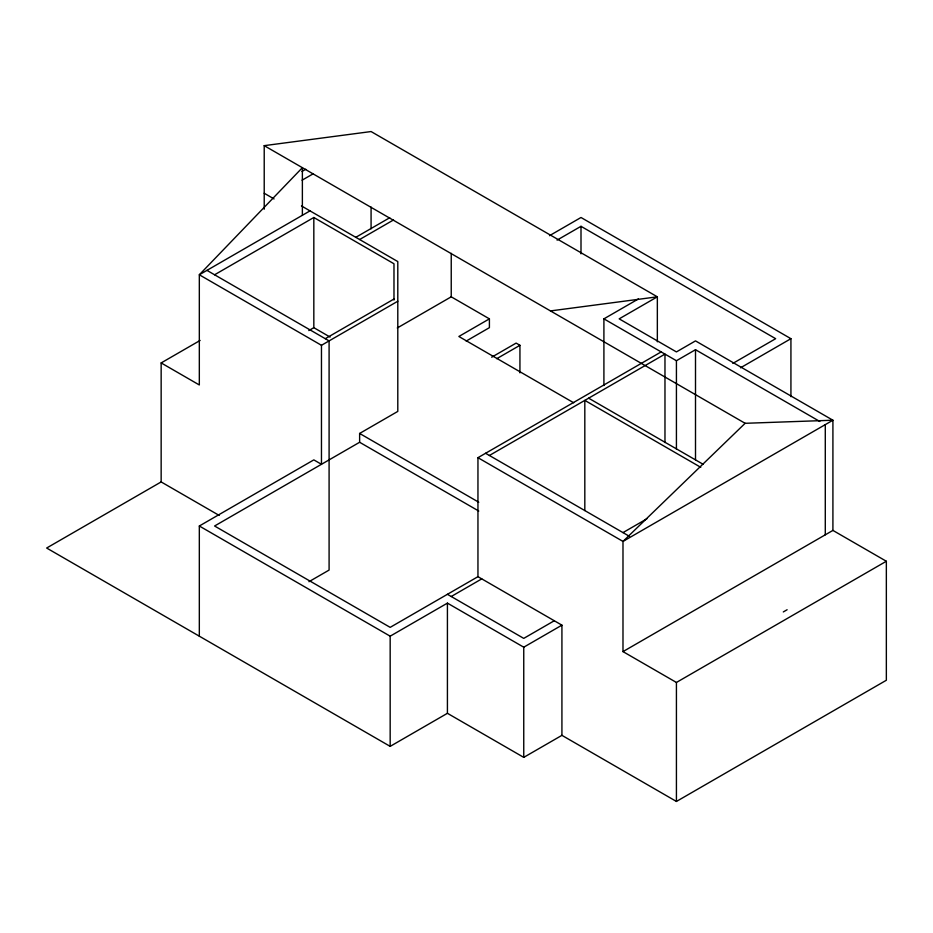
<?xml version="1.0" encoding="UTF-8"?>
<svg xmlns="http://www.w3.org/2000/svg" width="933" height="933" viewBox="0 0 933 933"><rect width="100%" height="100%" fill="white"/><g stroke="black" fill="none" stroke-linecap="round" stroke-linejoin="round"><path stroke-width="1.4" d="M622.987 651.607L832.912 530.411L832.912 420.223L745.129 423.302L622.987 541.42L622.987 651.607L676.425 682.455L886.35 561.258L886.35 680.25L676.425 801.447L561.923 735.344L523.751 757.374L447.42 713.302L390.169 746.365L46.65 548.033L161.152 481.929L219.197 515.436M301.989 171.439L305.756 169.258M302.059 180.209L313.36 173.69M310.013 210.881L199.324 274.78L199.324 384.967L161.152 362.925L161.152 481.929M214.59 274.78L313.826 217.494L393.983 263.771L393.983 300.006M355.811 237.32L389.691 217.762M359.625 239.524L393.504 219.966M161.152 362.925L200.117 340.44M308.8 330.574L313.826 327.67L330.107 337.07M325.279 338.691L393.983 299.026M302.374 215.29L302.374 167.683L199.324 274.78L321.465 345.303L397.796 301.231M549.502 235.676L581.002 217.494L790.927 338.691L790.927 396.677M397.271 327.973L451.234 296.822L489.405 318.853L489.405 327.67L466.197 341.07M557.071 240.119L581.002 226.311L775.661 338.691L732.837 363.415M489.405 318.853L458.861 336.486L573.69 402.776M199.324 636.178L199.324 526.002L313.826 459.887L321.465 464.296L321.465 345.303M561.923 735.344L561.923 625.157L477.953 576.676L390.169 627.361L214.59 526.002L359.625 442.265L359.625 433.448L397.796 411.406L397.796 261.567L301.464 205.948M491.691 357.199L516.124 343.099L519.938 345.303L519.938 372.85M496.729 358.704L519.938 345.303M603.908 385.551L603.908 318.853L638.382 298.957M477.953 576.676L477.953 457.683L661.159 351.916M489.405 455.479L664.972 354.108L664.972 442.545M603.908 318.853L676.425 360.721L695.505 349.712L819.827 421.483M308.963 581.691L329.092 570.075L329.092 340.895L206.951 270.372M740.522 367.8L790.927 338.691M451.234 596.514L481.766 578.88M199.324 526.002L390.169 636.178L447.42 603.126L523.751 647.199L561.923 625.157M622.987 532.603L646.849 518.83M554.284 620.748L523.751 638.382L447.42 594.309M783.3 611.943L787.114 609.739M264.214 209.202L264.214 145.653L371.077 131.553L657.345 296.822L657.345 341.805M550.47 310.922L657.345 296.822L619.174 318.853L676.425 351.916L695.505 340.895L832.912 420.223L622.987 541.42L477.953 457.683M264.214 145.653L745.129 423.302M264.214 193.248L274.057 198.939M832.912 530.411L886.35 561.258M588.641 398.181L703.319 464.401M700.765 467.328L584.816 400.385L584.816 510.573M485.58 453.275L629.53 536.382M359.625 433.448L478.769 502.234M359.625 442.265L478.769 511.039M825.285 424.632L825.285 534.807M695.505 349.712L695.505 459.887M676.425 360.721L676.425 449.158M676.425 682.455L676.425 801.447M581.002 226.311L581.002 253.846M523.751 647.199L523.751 757.374M451.234 253.333L451.234 296.822M447.42 603.126L447.42 713.302M390.169 636.178L390.169 746.365M371.077 207.056L371.077 228.795M313.826 217.494L313.826 327.67"/></g></svg>
